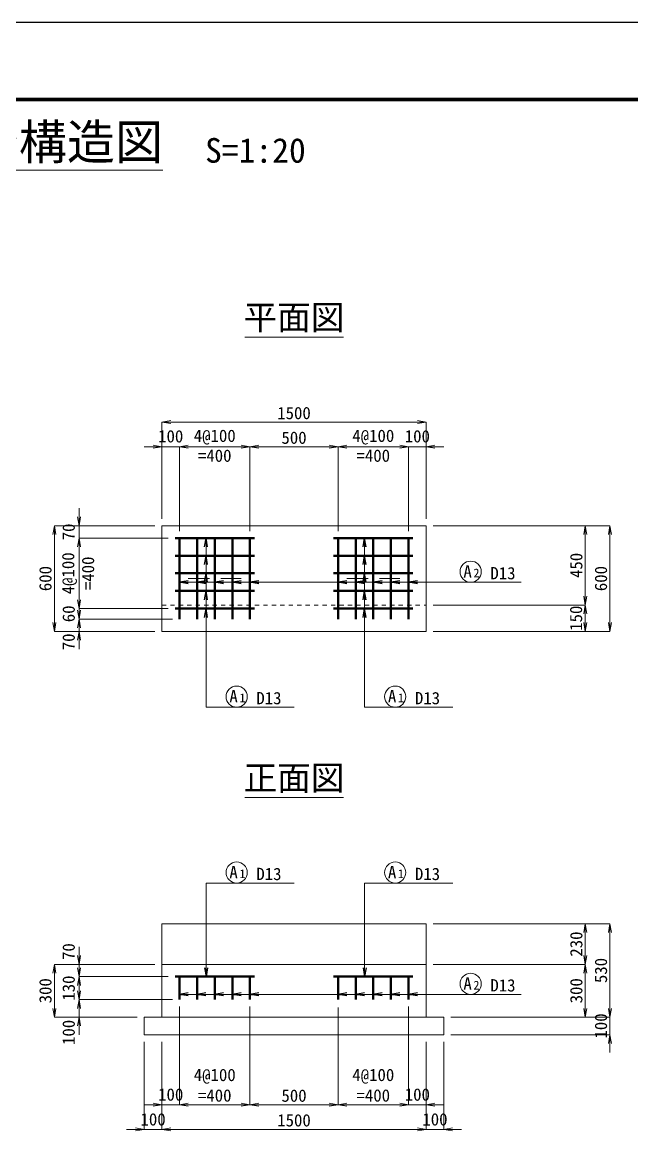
# Model space of a CAD drawing. Header units: millimetres. Extents: x 54053 to 75147, y -5060 to 6820.
# Drawn here: x 67028 to 70489, y 525 to 6820 of the extents above; entities that cross this region are included whole.
import ezdxf
from ezdxf.enums import TextEntityAlignment as Align

# ---------------------------------------------------------------- set-up
doc = ezdxf.new("R2010")
doc.units = ezdxf.units.MM
doc.header["$LTSCALE"] = 20
doc.header["$PDSIZE"] = 300
doc.linetypes.add('SXF_一点短鎖線', pattern=[9.25, 6, -1.5, 0.25, -1.5])
doc.linetypes.add('SXF_跳び破線', pattern=[12, 6, -6])
doc.layers.get('Defpoints').update_dxf_attribs({"color": 151})
for name, color, linetype, lineweight in [('D-BMK', 2, 'SXF_一点短鎖線', 13), ('D-STR', 1, 'Continuous', 50), ('D-STR-DIM', 7, 'Continuous', 13), ('D-STR-HTXT', 7, 'Continuous', 13), ('D-STR-STR6', 7, 'Continuous', 13), ('D-STR-TXT', 7, 'Continuous', 13), ('D-TTL', 2, 'Continuous', 140), ('D-TTL-LINE', 7, 'Continuous', 13), ('D-TTL-TXT', 7, 'Continuous', 13)]:
    doc.layers.add(name, color=color, linetype=linetype, lineweight=lineweight)
doc.styles.add('MS ゴシック', font='MS Gothic.ttf')
doc.dimstyles.new('DIM-20', dxfattribs={"dimscale": 20, "dimtxt": 3.5, "dimasz": 2.5, "dimexe": 0, "dimexo": 2, "dimgap": 0.8, "dimtad": 1, "dimdec": 0, "dimzin": 0, "dimdsep": 46, "dimtxsty": 'MS ゴシック', "dimblk": 'OPEN', "dimcen": 0.1, "dimaunit": 1, "dimadec": 4, "dimazin": 0, "dimtfac": 1, "dimtdec": 0, "dimtmove": 2, "dimatfit": 3, "dimldrblk": 'OPEN', "dimfxl": 1, "dimtolj": 1, "dimtzin": 0, "dimlwd": -1, "dimlwe": -1, "dimarcsym": 2})

# ---------------------------------------------------------------- blocks, each defined once
blk = doc.blocks.new('_Open')
at = {"color": 0, "linetype": 'ByBlock', "lineweight": -2}
for p, q in [((-1, 0.17), (0, 0)), ((-1, -0.17), (0, 0)), ((0, 0), (-1, 0))]:
    blk.add_line(p, q, dxfattribs=at)
blk = doc.blocks.new('*D156')
at = {"layer": 'D-STR-DIM', "color": 0, "transparency": 16777216}
for p, q in [((67821.4, 4000.5), (67821.4, 4549.1)), ((67871.4, 4549.1), (69271.4, 4549.1)), ((69321.4, 4000.5), (69321.4, 4549.1))]:
    blk.add_line(p, q, dxfattribs=at)
at = {"layer": 'Defpoints', "color": 0, "transparency": 16777216}
for p in [(69321.4, 4549.1), (67821.4, 3960.5, 354000), (69321.4, 3960.5, 354000)]:
    blk.add_point(p, dxfattribs=at)
at = {"layer": 'D-STR-DIM', "color": 0, "transparency": 16777216, "xscale": 50, "yscale": 50, "zscale": 50, "rotation": 180}
blk.add_blockref('_Open', (67821.4, 4549.1), dxfattribs=at)
at = {"layer": 'D-STR-DIM', "color": 0, "transparency": 16777216, "xscale": 50, "yscale": 50, "zscale": 50}
blk.add_blockref('_Open', (69321.4, 4549.1), dxfattribs=at)
at = {"layer": 'D-STR-DIM', "color": 0, "transparency": 16777216, "insert": (68571.4, 4600.1), "char_height": 70, "attachment_point": 5, "style": 'MS ゴシック'}
blk.add_mtext('\\A1;1500', dxfattribs=at)
blk = doc.blocks.new('*D157')
at = {"layer": 'D-STR-DIM', "color": 0, "transparency": 16777216}
for p, q in [((69361.4, 3960.5), (70364.8, 3960.5)), ((70364.8, 3910.5), (70364.8, 3410.5)), ((69361.4, 3360.5), (70364.8, 3360.5))]:
    blk.add_line(p, q, dxfattribs=at)
at = {"layer": 'Defpoints', "color": 0, "transparency": 16777216}
for p in [(69321.4, 3960.5, 354000), (69321.4, 3360.5, 354000), (70364.8, 3360.5)]:
    blk.add_point(p, dxfattribs=at)
at = {"layer": 'D-STR-DIM', "color": 0, "transparency": 16777216, "xscale": 50, "yscale": 50, "zscale": 50}
for p, rotation in [((70364.8, 3960.5), 90), ((70364.8, 3360.5), 270)]:
    blk.add_blockref('_Open', p, dxfattribs=dict(at, rotation=rotation))
at = {"layer": 'D-STR-DIM', "color": 0, "transparency": 16777216, "insert": (70313.8, 3660.5), "char_height": 70, "attachment_point": 5, "rotation": 90, "style": 'MS ゴシック'}
blk.add_mtext('\\A1;600', dxfattribs=at)
blk = doc.blocks.new('*D158')
at = {"layer": 'D-STR-DIM', "color": 0, "transparency": 16777216}
for p, q in [((69361.4, 3960.5), (70224.8, 3960.5)), ((70224.8, 3910.5), (70224.8, 3560.5)), ((69361.4, 3510.5), (70224.8, 3510.5))]:
    blk.add_line(p, q, dxfattribs=at)
at = {"layer": 'Defpoints', "color": 0, "transparency": 16777216}
for p in [(69321.4, 3960.5, 354000), (69321.4, 3510.5, 354000), (70224.8, 3510.5)]:
    blk.add_point(p, dxfattribs=at)
at = {"layer": 'D-STR-DIM', "color": 0, "transparency": 16777216, "xscale": 50, "yscale": 50, "zscale": 50}
for p, rotation in [((70224.8, 3960.5), 90), ((70224.8, 3510.5), 270)]:
    blk.add_blockref('_Open', p, dxfattribs=dict(at, rotation=rotation))
at = {"layer": 'D-STR-DIM', "color": 0, "transparency": 16777216, "insert": (70173.8, 3735.5), "char_height": 70, "attachment_point": 5, "rotation": 90, "style": 'MS ゴシック'}
blk.add_mtext('\\A1;450', dxfattribs=at)
blk = doc.blocks.new('*D159')
at = {"layer": 'D-STR-DIM', "color": 0, "transparency": 16777216}
for p, q in [((69361.4, 3510.5), (70224.8, 3510.5)), ((70224.8, 3460.5), (70224.8, 3410.5)), ((69361.4, 3360.5), (70224.8, 3360.5))]:
    blk.add_line(p, q, dxfattribs=at)
at = {"layer": 'Defpoints', "color": 0, "transparency": 16777216}
for p in [(69321.4, 3510.5, 354000), (69321.4, 3360.5, 354000), (70224.8, 3360.5)]:
    blk.add_point(p, dxfattribs=at)
at = {"layer": 'D-STR-DIM', "color": 0, "transparency": 16777216, "xscale": 50, "yscale": 50, "zscale": 50}
for p, rotation in [((70224.8, 3510.5), 90), ((70224.8, 3360.5), 270)]:
    blk.add_blockref('_Open', p, dxfattribs=dict(at, rotation=rotation))
at = {"layer": 'D-STR-DIM', "color": 0, "transparency": 16777216, "insert": (70172.5, 3435.5), "char_height": 70, "attachment_point": 5, "rotation": 90, "style": 'MS ゴシック'}
blk.add_mtext('\\A1;150', dxfattribs=at)
blk = doc.blocks.new('*D160')
at = {"layer": 'D-STR-DIM', "color": 0, "transparency": 16777216}
for p, q in [((69361.4, 1700.2), (70364.8, 1700.2)), ((70364.8, 1650.2), (70364.8, 1220.2)), ((69461.4, 1170.2), (70364.8, 1170.2))]:
    blk.add_line(p, q, dxfattribs=at)
at = {"layer": 'Defpoints', "color": 0, "transparency": 16777216}
for p in [(69321.4, 1700.2, 354000), (69421.4, 1170.2, 354000), (70364.8, 1170.2)]:
    blk.add_point(p, dxfattribs=at)
at = {"layer": 'D-STR-DIM', "color": 0, "transparency": 16777216, "xscale": 50, "yscale": 50, "zscale": 50}
for p, rotation in [((70364.8, 1700.2), 90), ((70364.8, 1170.2), 270)]:
    blk.add_blockref('_Open', p, dxfattribs=dict(at, rotation=rotation))
at = {"layer": 'D-STR-DIM', "color": 0, "transparency": 16777216, "insert": (70313.8, 1435.2), "char_height": 70, "attachment_point": 5, "rotation": 90, "style": 'MS ゴシック'}
blk.add_mtext('\\A1;530', dxfattribs=at)
blk = doc.blocks.new('*D161')
at = {"layer": 'D-STR-DIM', "color": 0, "transparency": 16777216}
for p, q in [((69361.4, 1700.2), (70224.8, 1700.2)), ((70224.8, 1650.2), (70224.8, 1520.2)), ((69361.4, 1470.2), (70224.8, 1470.2))]:
    blk.add_line(p, q, dxfattribs=at)
at = {"layer": 'Defpoints', "color": 0, "transparency": 16777216}
for p in [(69321.4, 1700.2, 354000), (69321.4, 1470.2, 354000), (70224.8, 1470.2)]:
    blk.add_point(p, dxfattribs=at)
at = {"layer": 'D-STR-DIM', "color": 0, "transparency": 16777216, "xscale": 50, "yscale": 50, "zscale": 50}
for p, rotation in [((70224.8, 1700.2), 90), ((70224.8, 1470.2), 270)]:
    blk.add_blockref('_Open', p, dxfattribs=dict(at, rotation=rotation))
at = {"layer": 'D-STR-DIM', "color": 0, "transparency": 16777216, "insert": (70173.8, 1585.2), "char_height": 70, "attachment_point": 5, "rotation": 90, "style": 'MS ゴシック'}
blk.add_mtext('\\A1;230', dxfattribs=at)
blk = doc.blocks.new('*D162')
at = {"layer": 'D-STR-DIM', "color": 0, "transparency": 16777216}
for p, q in [((69361.4, 1470.2), (70224.8, 1470.2)), ((70224.8, 1420.2), (70224.8, 1220.2)), ((69461.4, 1170.2), (70224.8, 1170.2))]:
    blk.add_line(p, q, dxfattribs=at)
at = {"layer": 'Defpoints', "color": 0, "transparency": 16777216}
for p in [(69321.4, 1470.2, 354000), (69421.4, 1170.2, 354000), (70224.8, 1170.2)]:
    blk.add_point(p, dxfattribs=at)
at = {"layer": 'D-STR-DIM', "color": 0, "transparency": 16777216, "xscale": 50, "yscale": 50, "zscale": 50}
for p, rotation in [((70224.8, 1470.2), 90), ((70224.8, 1170.2), 270)]:
    blk.add_blockref('_Open', p, dxfattribs=dict(at, rotation=rotation))
at = {"layer": 'D-STR-DIM', "color": 0, "transparency": 16777216, "insert": (70173.8, 1320.2), "char_height": 70, "attachment_point": 5, "rotation": 90, "style": 'MS ゴシック'}
blk.add_mtext('\\A1;300', dxfattribs=at)
blk = doc.blocks.new('*D169')
at = {"layer": 'D-STR-DIM', "color": 0, "transparency": 16777216}
for p, q in [((70364.8, 1220.2), (70364.8, 1270.2)), ((69461.4, 1170.2), (70364.8, 1170.2)), ((70364.8, 1170.2), (70364.8, 1070.2)), ((69461.4, 1070.2), (70364.8, 1070.2)), ((70364.8, 1020.2), (70364.8, 970.2))]:
    blk.add_line(p, q, dxfattribs=at)
at = {"layer": 'Defpoints', "color": 0, "transparency": 16777216}
for p in [(69421.4, 1170.2, 354000), (69421.4, 1070.2, 354000), (70364.8, 1070.2)]:
    blk.add_point(p, dxfattribs=at)
at = {"layer": 'D-STR-DIM', "color": 0, "transparency": 16777216, "xscale": 50, "yscale": 50, "zscale": 50}
for p, rotation in [((70364.8, 1170.2), 270), ((70364.8, 1070.2), 90)]:
    blk.add_blockref('_Open', p, dxfattribs=dict(at, rotation=rotation))
at = {"layer": 'D-STR-DIM', "color": 0, "transparency": 16777216, "insert": (70313.8, 1120.2), "char_height": 70, "attachment_point": 5, "rotation": 90, "style": 'MS ゴシック'}
blk.add_mtext('\\A1;100', dxfattribs=at)
blk = doc.blocks.new('*D170')
at = {"layer": 'D-STR-DIM', "color": 0, "transparency": 16777216}
for p, q in [((67721.4, 1030.2), (67721.4, 533.2)), ((67821.4, 1030.2), (67821.4, 533.2)), ((67671.4, 533.2), (67621.4, 533.2)), ((67721.4, 533.2), (67821.4, 533.2)), ((67871.4, 533.2), (67921.4, 533.2))]:
    blk.add_line(p, q, dxfattribs=at)
at = {"layer": 'Defpoints', "color": 0, "transparency": 16777216}
for p in [(67721.4, 1070.2, 354000), (67821.4, 1070.2, 354000), (67821.4, 533.2)]:
    blk.add_point(p, dxfattribs=at)
at = {"layer": 'D-STR-DIM', "color": 0, "transparency": 16777216, "xscale": 50, "yscale": 50, "zscale": 50}
blk.add_blockref('_Open', (67721.4, 533.2), dxfattribs=at)
at = {"layer": 'D-STR-DIM', "color": 0, "transparency": 16777216, "xscale": 50, "yscale": 50, "zscale": 50, "rotation": 180}
blk.add_blockref('_Open', (67821.4, 533.2), dxfattribs=at)
at = {"layer": 'D-STR-DIM', "color": 0, "transparency": 16777216, "insert": (67771.4, 589.5), "char_height": 70, "attachment_point": 5, "style": 'MS ゴシック'}
blk.add_mtext('\\A1;100', dxfattribs=at)
blk = doc.blocks.new('*D171')
at = {"layer": 'D-STR-DIM', "color": 0, "transparency": 16777216}
for p, q in [((67821.4, 1030.2), (67821.4, 533.2)), ((69321.4, 1030.2), (69321.4, 533.2)), ((67871.4, 533.2), (69271.4, 533.2))]:
    blk.add_line(p, q, dxfattribs=at)
at = {"layer": 'Defpoints', "color": 0, "transparency": 16777216}
for p in [(67821.4, 1070.2, 354000), (69321.4, 1070.2, 354000), (69321.4, 533.2)]:
    blk.add_point(p, dxfattribs=at)
at = {"layer": 'D-STR-DIM', "color": 0, "transparency": 16777216, "xscale": 50, "yscale": 50, "zscale": 50, "rotation": 180}
blk.add_blockref('_Open', (67821.4, 533.2), dxfattribs=at)
at = {"layer": 'D-STR-DIM', "color": 0, "transparency": 16777216, "xscale": 50, "yscale": 50, "zscale": 50}
blk.add_blockref('_Open', (69321.4, 533.2), dxfattribs=at)
at = {"layer": 'D-STR-DIM', "color": 0, "transparency": 16777216, "insert": (68571.4, 584.2), "char_height": 70, "attachment_point": 5, "style": 'MS ゴシック'}
blk.add_mtext('\\A1;1500', dxfattribs=at)
blk = doc.blocks.new('*D172')
at = {"layer": 'D-STR-DIM', "color": 0, "transparency": 16777216}
for p, q in [((69321.4, 1030.2), (69321.4, 533.2)), ((69421.4, 1030.2), (69421.4, 533.2)), ((69271.4, 533.2), (69221.4, 533.2)), ((69421.4, 533.2), (69321.4, 533.2)), ((69471.4, 533.2), (69521.4, 533.2))]:
    blk.add_line(p, q, dxfattribs=at)
at = {"layer": 'Defpoints', "color": 0, "transparency": 16777216}
for p in [(69321.4, 1070.2, 354000), (69421.4, 1070.2, 354000), (69321.4, 533.2)]:
    blk.add_point(p, dxfattribs=at)
at = {"layer": 'D-STR-DIM', "color": 0, "transparency": 16777216, "xscale": 50, "yscale": 50, "zscale": 50}
blk.add_blockref('_Open', (69321.4, 533.2), dxfattribs=at)
at = {"layer": 'D-STR-DIM', "color": 0, "transparency": 16777216, "xscale": 50, "yscale": 50, "zscale": 50, "rotation": 180}
blk.add_blockref('_Open', (69421.4, 533.2), dxfattribs=at)
at = {"layer": 'D-STR-DIM', "color": 0, "transparency": 16777216, "insert": (69371.4, 589.5), "char_height": 70, "attachment_point": 5, "style": 'MS ゴシック'}
blk.add_mtext('\\A1;100', dxfattribs=at)
blk = doc.blocks.new('*D181')
at = {"layer": 'D-STR-DIM', "color": 0, "transparency": 16777216}
for p, q in [((67351.5, 4010.5), (67351.5, 4060.5)), ((67781.4, 3960.5), (67351.5, 3960.5)), ((67351.5, 3960.5), (67351.5, 3890.5)), ((67856.4, 3890.5), (67351.5, 3890.5)), ((67351.5, 3840.5), (67351.5, 3790.5))]:
    blk.add_line(p, q, dxfattribs=at)
at = {"layer": 'Defpoints', "color": 0, "transparency": 16777216}
for p in [(67821.4, 3960.5, 354000), (67351.5, 3890.5), (67896.4, 3890.5, 354000)]:
    blk.add_point(p, dxfattribs=at)
at = {"layer": 'D-STR-DIM', "color": 0, "transparency": 16777216, "xscale": 50, "yscale": 50, "zscale": 50}
for p, rotation in [((67351.5, 3960.5), 270), ((67351.5, 3890.5), 90)]:
    blk.add_blockref('_Open', p, dxfattribs=dict(at, rotation=rotation))
at = {"layer": 'D-STR-DIM', "color": 0, "transparency": 16777216, "insert": (67292.5, 3925.5), "char_height": 70, "attachment_point": 5, "rotation": 90, "style": 'MS ゴシック'}
blk.add_mtext('\\A1;70', dxfattribs=at)
blk = doc.blocks.new('*D182')
at = {"layer": 'D-STR-DIM', "color": 0, "transparency": 16777216}
for p, q in [((67856.4, 3890.5), (67351.5, 3890.5)), ((67351.5, 3840.5), (67351.5, 3540.5)), ((67856.4, 3490.5), (67351.5, 3490.5))]:
    blk.add_line(p, q, dxfattribs=at)
at = {"layer": 'Defpoints', "color": 0, "transparency": 16777216}
for p in [(67896.4, 3890.5, 354000), (67351.5, 3490.5), (67896.4, 3490.5, 354000)]:
    blk.add_point(p, dxfattribs=at)
at = {"layer": 'D-STR-DIM', "color": 0, "transparency": 16777216, "xscale": 50, "yscale": 50, "zscale": 50}
for p, rotation in [((67351.5, 3890.5), 90), ((67351.5, 3490.5), 270)]:
    blk.add_blockref('_Open', p, dxfattribs=dict(at, rotation=rotation))
at = {"layer": 'D-STR-DIM', "color": 0, "transparency": 16777216, "char_height": 70, "width": 353.363, "attachment_point": 5, "rotation": 90, "style": 'MS ゴシック'}
for s, insert in [('\\A1;4@100{\\A0;', (67296.8, 3690.5)), ('\\A1;=400}', (67402.5, 3690.5))]:
    blk.add_mtext(s, dxfattribs=dict(at, insert=insert))
blk = doc.blocks.new('*D183')
at = {"layer": 'D-STR-DIM', "color": 0, "transparency": 16777216}
for p, q in [((67351.5, 3540.5), (67351.5, 3590.5)), ((67856.4, 3490.5), (67351.5, 3490.5)), ((67351.5, 3490.5), (67351.5, 3430.5)), ((67881.4, 3430.5), (67351.5, 3430.5)), ((67351.5, 3380.5), (67351.5, 3330.5))]:
    blk.add_line(p, q, dxfattribs=at)
at = {"layer": 'Defpoints', "color": 0, "transparency": 16777216}
for p in [(67896.4, 3490.5, 354000), (67351.5, 3430.5), (67921.4, 3430.5, 354000)]:
    blk.add_point(p, dxfattribs=at)
at = {"layer": 'D-STR-DIM', "color": 0, "transparency": 16777216, "xscale": 50, "yscale": 50, "zscale": 50}
for p, rotation in [((67351.5, 3490.5), 270), ((67351.5, 3430.5), 90)]:
    blk.add_blockref('_Open', p, dxfattribs=dict(at, rotation=rotation))
at = {"layer": 'D-STR-DIM', "color": 0, "transparency": 16777216, "insert": (67292.5, 3460.5), "char_height": 70, "attachment_point": 5, "rotation": 90, "style": 'MS ゴシック'}
blk.add_mtext('\\A1;60', dxfattribs=at)
blk = doc.blocks.new('*D184')
at = {"layer": 'D-STR-DIM', "color": 0, "transparency": 16777216}
for p, q in [((67351.5, 3480.5), (67351.5, 3530.5)), ((67881.4, 3430.5), (67351.5, 3430.5)), ((67351.5, 3430.5), (67351.5, 3360.5)), ((67781.4, 3360.5), (67351.5, 3360.5)), ((67351.5, 3310.5), (67351.5, 3260.5))]:
    blk.add_line(p, q, dxfattribs=at)
at = {"layer": 'Defpoints', "color": 0, "transparency": 16777216}
for p in [(67921.4, 3430.5, 354000), (67351.5, 3360.5), (67821.4, 3360.5, 354000)]:
    blk.add_point(p, dxfattribs=at)
at = {"layer": 'D-STR-DIM', "color": 0, "transparency": 16777216, "xscale": 50, "yscale": 50, "zscale": 50}
for p, rotation in [((67351.5, 3430.5), 270), ((67351.5, 3360.5), 90)]:
    blk.add_blockref('_Open', p, dxfattribs=dict(at, rotation=rotation))
at = {"layer": 'D-STR-DIM', "color": 0, "transparency": 16777216, "insert": (67292.5, 3301.3), "char_height": 70, "attachment_point": 5, "rotation": 90, "style": 'MS ゴシック'}
blk.add_mtext('\\A1;70', dxfattribs=at)
blk = doc.blocks.new('*D185')
at = {"layer": 'D-STR-DIM', "color": 0, "transparency": 16777216}
for p, q in [((67781.4, 3960.5), (67211.5, 3960.5)), ((67211.5, 3910.5), (67211.5, 3410.5)), ((67781.4, 3360.5), (67211.5, 3360.5))]:
    blk.add_line(p, q, dxfattribs=at)
at = {"layer": 'Defpoints', "color": 0, "transparency": 16777216}
for p in [(67821.4, 3960.5, 354000), (67211.5, 3360.5), (67821.4, 3360.5, 354000)]:
    blk.add_point(p, dxfattribs=at)
at = {"layer": 'D-STR-DIM', "color": 0, "transparency": 16777216, "xscale": 50, "yscale": 50, "zscale": 50}
for p, rotation in [((67211.5, 3960.5), 90), ((67211.5, 3360.5), 270)]:
    blk.add_blockref('_Open', p, dxfattribs=dict(at, rotation=rotation))
at = {"layer": 'D-STR-DIM', "color": 0, "transparency": 16777216, "insert": (67160.5, 3660.5), "char_height": 70, "attachment_point": 5, "rotation": 90, "style": 'MS ゴシック'}
blk.add_mtext('\\A1;600', dxfattribs=at)
blk = doc.blocks.new('*D186')
at = {"layer": 'D-STR-DIM', "color": 0, "transparency": 16777216}
for p, q in [((67771.4, 4409.1), (67721.4, 4409.1)), ((67821.4, 4000.5), (67821.4, 4409.1)), ((67821.4, 4409.1), (67921.4, 4409.1)), ((67921.4, 3930.5), (67921.4, 4409.1)), ((67971.4, 4409.1), (68021.4, 4409.1))]:
    blk.add_line(p, q, dxfattribs=at)
at = {"layer": 'Defpoints', "color": 0, "transparency": 16777216}
for p in [(67921.4, 4409.1), (67821.4, 3960.5, 354000), (67921.4, 3890.5, 354000)]:
    blk.add_point(p, dxfattribs=at)
at = {"layer": 'D-STR-DIM', "color": 0, "transparency": 16777216, "xscale": 50, "yscale": 50, "zscale": 50}
blk.add_blockref('_Open', (67821.4, 4409.1), dxfattribs=at)
at = {"layer": 'D-STR-DIM', "color": 0, "transparency": 16777216, "xscale": 50, "yscale": 50, "zscale": 50, "rotation": 180}
blk.add_blockref('_Open', (67921.4, 4409.1), dxfattribs=at)
at = {"layer": 'D-STR-DIM', "color": 0, "transparency": 16777216, "insert": (67871.4, 4468.1), "char_height": 70, "attachment_point": 5, "style": 'MS ゴシック'}
blk.add_mtext('\\A1;100', dxfattribs=at)
blk = doc.blocks.new('*D187')
at = {"layer": 'D-STR-DIM', "color": 0, "transparency": 16777216}
for p, q in [((67921.4, 3930.5), (67921.4, 4409.1)), ((67971.4, 4409.1), (68271.4, 4409.1)), ((68321.4, 3930.5), (68321.4, 4409.1))]:
    blk.add_line(p, q, dxfattribs=at)
at = {"layer": 'Defpoints', "color": 0, "transparency": 16777216}
for p in [(68321.4, 4409.1), (67921.4, 3890.5, 354000), (68321.4, 3890.5, 354000)]:
    blk.add_point(p, dxfattribs=at)
at = {"layer": 'D-STR-DIM', "color": 0, "transparency": 16777216, "xscale": 50, "yscale": 50, "zscale": 50, "rotation": 180}
blk.add_blockref('_Open', (67921.4, 4409.1), dxfattribs=at)
at = {"layer": 'D-STR-DIM', "color": 0, "transparency": 16777216, "xscale": 50, "yscale": 50, "zscale": 50}
blk.add_blockref('_Open', (68321.4, 4409.1), dxfattribs=at)
at = {"layer": 'D-STR-DIM', "color": 0, "transparency": 16777216, "char_height": 70, "attachment_point": 5, "style": 'MS ゴシック'}
for s, insert in [('\\A1;4@100{\\A0;', (68121.4, 4463.9)), ('\\A1;=400}', (68121.4, 4358.1))]:
    blk.add_mtext(s, dxfattribs=dict(at, insert=insert))
blk = doc.blocks.new('*D188')
at = {"layer": 'D-STR-DIM', "color": 0, "transparency": 16777216}
for p, q in [((68321.4, 3930.5), (68321.4, 4409.1)), ((68371.4, 4409.1), (68771.4, 4409.1)), ((68821.4, 3930.5), (68821.4, 4409.1))]:
    blk.add_line(p, q, dxfattribs=at)
at = {"layer": 'Defpoints', "color": 0, "transparency": 16777216}
for p in [(68821.4, 4409.1), (68321.4, 3890.5, 354000), (68821.4, 3890.5, 354000)]:
    blk.add_point(p, dxfattribs=at)
at = {"layer": 'D-STR-DIM', "color": 0, "transparency": 16777216, "xscale": 50, "yscale": 50, "zscale": 50, "rotation": 180}
blk.add_blockref('_Open', (68321.4, 4409.1), dxfattribs=at)
at = {"layer": 'D-STR-DIM', "color": 0, "transparency": 16777216, "xscale": 50, "yscale": 50, "zscale": 50}
blk.add_blockref('_Open', (68821.4, 4409.1), dxfattribs=at)
at = {"layer": 'D-STR-DIM', "color": 0, "transparency": 16777216, "insert": (68571.4, 4460.1), "char_height": 70, "attachment_point": 5, "style": 'MS ゴシック'}
blk.add_mtext('\\A1;500', dxfattribs=at)
blk = doc.blocks.new('*D189')
at = {"layer": 'D-STR-DIM', "color": 0, "transparency": 16777216}
for p, q in [((68821.4, 3930.5), (68821.4, 4409.1)), ((68871.4, 4409.1), (69171.4, 4409.1)), ((69221.4, 3930.5), (69221.4, 4409.1))]:
    blk.add_line(p, q, dxfattribs=at)
at = {"layer": 'Defpoints', "color": 0, "transparency": 16777216}
for p in [(69221.4, 4409.1), (68821.4, 3890.5, 354000), (69221.4, 3890.5, 354000)]:
    blk.add_point(p, dxfattribs=at)
at = {"layer": 'D-STR-DIM', "color": 0, "transparency": 16777216, "xscale": 50, "yscale": 50, "zscale": 50, "rotation": 180}
blk.add_blockref('_Open', (68821.4, 4409.1), dxfattribs=at)
at = {"layer": 'D-STR-DIM', "color": 0, "transparency": 16777216, "xscale": 50, "yscale": 50, "zscale": 50}
blk.add_blockref('_Open', (69221.4, 4409.1), dxfattribs=at)
at = {"layer": 'D-STR-DIM', "color": 0, "transparency": 16777216, "char_height": 70, "attachment_point": 5, "style": 'MS ゴシック'}
for s, insert in [('\\A1;4@100{\\A0;', (69021.4, 4463.9)), ('\\A1;=400}', (69021.4, 4358.1))]:
    blk.add_mtext(s, dxfattribs=dict(at, insert=insert))
blk = doc.blocks.new('*D190')
at = {"layer": 'D-STR-DIM', "color": 0, "transparency": 16777216}
for p, q in [((69171.4, 4409.1), (69121.4, 4409.1)), ((69221.4, 3930.5), (69221.4, 4409.1)), ((69221.4, 4409.1), (69321.4, 4409.1)), ((69321.4, 4000.5), (69321.4, 4409.1)), ((69371.4, 4409.1), (69421.4, 4409.1))]:
    blk.add_line(p, q, dxfattribs=at)
at = {"layer": 'Defpoints', "color": 0, "transparency": 16777216}
for p in [(69321.4, 4409.1), (69321.4, 3960.5, 354000), (69221.4, 3890.5, 354000)]:
    blk.add_point(p, dxfattribs=at)
at = {"layer": 'D-STR-DIM', "color": 0, "transparency": 16777216, "xscale": 50, "yscale": 50, "zscale": 50}
blk.add_blockref('_Open', (69221.4, 4409.1), dxfattribs=at)
at = {"layer": 'D-STR-DIM', "color": 0, "transparency": 16777216, "xscale": 50, "yscale": 50, "zscale": 50, "rotation": 180}
blk.add_blockref('_Open', (69321.4, 4409.1), dxfattribs=at)
at = {"layer": 'D-STR-DIM', "color": 0, "transparency": 16777216, "insert": (69271.4, 4468.1), "char_height": 70, "attachment_point": 5, "style": 'MS ゴシック'}
blk.add_mtext('\\A1;100', dxfattribs=at)
blk = doc.blocks.new('*D191')
at = {"layer": 'D-STR-DIM', "color": 0, "transparency": 16777216}
for p, q in [((67351.5, 1520.2), (67351.5, 1570.2)), ((67781.4, 1470.2), (67351.5, 1470.2)), ((67351.5, 1470.2), (67351.5, 1400.2)), ((67856.4, 1400.2), (67351.5, 1400.2)), ((67351.5, 1350.2), (67351.5, 1300.2))]:
    blk.add_line(p, q, dxfattribs=at)
at = {"layer": 'Defpoints', "color": 0, "transparency": 16777216}
for p in [(67821.4, 1470.2, 354000), (67351.5, 1400.2), (67896.4, 1400.2, 354000)]:
    blk.add_point(p, dxfattribs=at)
at = {"layer": 'D-STR-DIM', "color": 0, "transparency": 16777216, "xscale": 50, "yscale": 50, "zscale": 50}
for p, rotation in [((67351.5, 1470.2), 270), ((67351.5, 1400.2), 90)]:
    blk.add_blockref('_Open', p, dxfattribs=dict(at, rotation=rotation))
at = {"layer": 'D-STR-DIM', "color": 0, "transparency": 16777216, "insert": (67292.5, 1542.6), "char_height": 70, "attachment_point": 5, "rotation": 90, "style": 'MS ゴシック'}
blk.add_mtext('\\A1;70', dxfattribs=at)
blk = doc.blocks.new('*D192')
at = {"layer": 'D-STR-DIM', "color": 0, "transparency": 16777216}
for p, q in [((67351.5, 1450.2), (67351.5, 1500.2)), ((67856.4, 1400.2), (67351.5, 1400.2)), ((67351.5, 1400.2), (67351.5, 1270.2)), ((67881.4, 1270.2), (67351.5, 1270.2)), ((67351.5, 1220.2), (67351.5, 1170.2))]:
    blk.add_line(p, q, dxfattribs=at)
at = {"layer": 'Defpoints', "color": 0, "transparency": 16777216}
for p in [(67896.4, 1400.2, 354000), (67351.5, 1270.2), (67921.4, 1270.2, 354000)]:
    blk.add_point(p, dxfattribs=at)
at = {"layer": 'D-STR-DIM', "color": 0, "transparency": 16777216, "xscale": 50, "yscale": 50, "zscale": 50}
for p, rotation in [((67351.5, 1400.2), 270), ((67351.5, 1270.2), 90)]:
    blk.add_blockref('_Open', p, dxfattribs=dict(at, rotation=rotation))
at = {"layer": 'D-STR-DIM', "color": 0, "transparency": 16777216, "insert": (67292.5, 1335.2), "char_height": 70, "attachment_point": 5, "rotation": 90, "style": 'MS ゴシック'}
blk.add_mtext('\\A1;130', dxfattribs=at)
blk = doc.blocks.new('*D193')
at = {"layer": 'D-STR-DIM', "color": 0, "transparency": 16777216}
for p, q in [((67351.5, 1320.2), (67351.5, 1370.2)), ((67881.4, 1270.2), (67351.5, 1270.2)), ((67351.5, 1270.2), (67351.5, 1170.2)), ((67681.4, 1170.2), (67351.5, 1170.2)), ((67351.5, 1120.2), (67351.5, 1070.2))]:
    blk.add_line(p, q, dxfattribs=at)
at = {"layer": 'Defpoints', "color": 0, "transparency": 16777216}
for p in [(67921.4, 1270.2, 354000), (67351.5, 1170.2), (67721.4, 1170.2, 354000)]:
    blk.add_point(p, dxfattribs=at)
at = {"layer": 'D-STR-DIM', "color": 0, "transparency": 16777216, "xscale": 50, "yscale": 50, "zscale": 50}
for p, rotation in [((67351.5, 1270.2), 270), ((67351.5, 1170.2), 90)]:
    blk.add_blockref('_Open', p, dxfattribs=dict(at, rotation=rotation))
at = {"layer": 'D-STR-DIM', "color": 0, "transparency": 16777216, "insert": (67292.5, 1083.8), "char_height": 70, "attachment_point": 5, "rotation": 90, "style": 'MS ゴシック'}
blk.add_mtext('\\A1;100', dxfattribs=at)
blk = doc.blocks.new('*D194')
at = {"layer": 'D-STR-DIM', "color": 0, "transparency": 16777216}
for p, q in [((67781.4, 1470.2), (67211.5, 1470.2)), ((67211.5, 1420.2), (67211.5, 1220.2)), ((67681.4, 1170.2), (67211.5, 1170.2))]:
    blk.add_line(p, q, dxfattribs=at)
at = {"layer": 'Defpoints', "color": 0, "transparency": 16777216}
for p in [(67821.4, 1470.2, 354000), (67211.5, 1170.2), (67721.4, 1170.2, 354000)]:
    blk.add_point(p, dxfattribs=at)
at = {"layer": 'D-STR-DIM', "color": 0, "transparency": 16777216, "xscale": 50, "yscale": 50, "zscale": 50}
for p, rotation in [((67211.5, 1470.2), 90), ((67211.5, 1170.2), 270)]:
    blk.add_blockref('_Open', p, dxfattribs=dict(at, rotation=rotation))
at = {"layer": 'D-STR-DIM', "color": 0, "transparency": 16777216, "insert": (67160.5, 1320.2), "char_height": 70, "attachment_point": 5, "rotation": 90, "style": 'MS ゴシック'}
blk.add_mtext('\\A1;300', dxfattribs=at)
blk = doc.blocks.new('*D195')
at = {"layer": 'D-STR-DIM', "color": 0, "transparency": 16777216}
for p, q in [((67921.4, 1230.2), (67921.4, 673.2)), ((67821.4, 1030.2), (67821.4, 673.2)), ((67771.4, 673.2), (67721.4, 673.2)), ((67821.4, 673.2), (67921.4, 673.2)), ((67971.4, 673.2), (68021.4, 673.2))]:
    blk.add_line(p, q, dxfattribs=at)
at = {"layer": 'Defpoints', "color": 0, "transparency": 16777216}
for p in [(67921.4, 1270.2, 354000), (67821.4, 1070.2, 354000), (67921.4, 673.2)]:
    blk.add_point(p, dxfattribs=at)
at = {"layer": 'D-STR-DIM', "color": 0, "transparency": 16777216, "xscale": 50, "yscale": 50, "zscale": 50}
blk.add_blockref('_Open', (67821.4, 673.2), dxfattribs=at)
at = {"layer": 'D-STR-DIM', "color": 0, "transparency": 16777216, "xscale": 50, "yscale": 50, "zscale": 50, "rotation": 180}
blk.add_blockref('_Open', (67921.4, 673.2), dxfattribs=at)
at = {"layer": 'D-STR-DIM', "color": 0, "transparency": 16777216, "insert": (67871.4, 730.4), "char_height": 70, "attachment_point": 5, "style": 'MS ゴシック'}
blk.add_mtext('\\A1;100', dxfattribs=at)
blk = doc.blocks.new('*D196')
at = {"layer": 'D-STR-DIM', "color": 0, "transparency": 16777216}
for p, q in [((67921.4, 1230.2), (67921.4, 673.2)), ((68321.4, 1230.2), (68321.4, 673.2)), ((67971.4, 673.2), (68271.4, 673.2))]:
    blk.add_line(p, q, dxfattribs=at)
at = {"layer": 'Defpoints', "color": 0, "transparency": 16777216}
for p in [(67921.4, 1270.2, 354000), (68321.4, 1270.2, 354000), (68321.4, 673.2)]:
    blk.add_point(p, dxfattribs=at)
at = {"layer": 'D-STR-DIM', "color": 0, "transparency": 16777216, "xscale": 50, "yscale": 50, "zscale": 50, "rotation": 180}
blk.add_blockref('_Open', (67921.4, 673.2), dxfattribs=at)
at = {"layer": 'D-STR-DIM', "color": 0, "transparency": 16777216, "xscale": 50, "yscale": 50, "zscale": 50}
blk.add_blockref('_Open', (68321.4, 673.2), dxfattribs=at)
at = {"layer": 'D-STR-DIM', "color": 0, "transparency": 16777216, "insert": (68121.4, 783.4), "char_height": 70, "attachment_point": 5, "style": 'MS ゴシック'}
blk.add_mtext('\\A1;4@100{\\A0;\\P}=400', dxfattribs=at)
blk = doc.blocks.new('*D197')
at = {"layer": 'D-STR-DIM', "color": 0, "transparency": 16777216}
for p, q in [((68321.4, 1230.2), (68321.4, 673.2)), ((68821.4, 1225.8), (68821.4, 673.2)), ((68371.4, 673.2), (68771.4, 673.2))]:
    blk.add_line(p, q, dxfattribs=at)
at = {"layer": 'Defpoints', "color": 0, "transparency": 16777216}
for p in [(68321.4, 1270.2, 354000), (68821.4, 1265.8, 354000), (68821.4, 673.2)]:
    blk.add_point(p, dxfattribs=at)
at = {"layer": 'D-STR-DIM', "color": 0, "transparency": 16777216, "xscale": 50, "yscale": 50, "zscale": 50, "rotation": 180}
blk.add_blockref('_Open', (68321.4, 673.2), dxfattribs=at)
at = {"layer": 'D-STR-DIM', "color": 0, "transparency": 16777216, "xscale": 50, "yscale": 50, "zscale": 50}
blk.add_blockref('_Open', (68821.4, 673.2), dxfattribs=at)
at = {"layer": 'D-STR-DIM', "color": 0, "transparency": 16777216, "insert": (68571.4, 724.2), "char_height": 70, "attachment_point": 5, "style": 'MS ゴシック'}
blk.add_mtext('\\A1;500', dxfattribs=at)
blk = doc.blocks.new('*D198')
at = {"layer": 'D-STR-DIM', "color": 0, "transparency": 16777216}
for p, q in [((68821.4, 1225.8), (68821.4, 673.2)), ((69221.4, 1230.2), (69221.4, 673.2)), ((68871.4, 673.2), (69171.4, 673.2))]:
    blk.add_line(p, q, dxfattribs=at)
at = {"layer": 'Defpoints', "color": 0, "transparency": 16777216}
for p in [(68821.4, 1265.8, 354000), (69221.4, 1270.2, 354000), (69221.4, 673.2)]:
    blk.add_point(p, dxfattribs=at)
at = {"layer": 'D-STR-DIM', "color": 0, "transparency": 16777216, "xscale": 50, "yscale": 50, "zscale": 50, "rotation": 180}
blk.add_blockref('_Open', (68821.4, 673.2), dxfattribs=at)
at = {"layer": 'D-STR-DIM', "color": 0, "transparency": 16777216, "xscale": 50, "yscale": 50, "zscale": 50}
blk.add_blockref('_Open', (69221.4, 673.2), dxfattribs=at)
at = {"layer": 'D-STR-DIM', "color": 0, "transparency": 16777216, "insert": (69021.4, 783.4), "char_height": 70, "attachment_point": 5, "style": 'MS ゴシック'}
blk.add_mtext('\\A1;4@100{\\A0;\\P}=400', dxfattribs=at)
blk = doc.blocks.new('*D199')
at = {"layer": 'D-STR-DIM', "color": 0, "transparency": 16777216}
for p, q in [((69221.4, 1230.2), (69221.4, 673.2)), ((69321.4, 1030.2), (69321.4, 673.2)), ((69171.4, 673.2), (69121.4, 673.2)), ((69321.4, 673.2), (69221.4, 673.2)), ((69371.4, 673.2), (69421.4, 673.2))]:
    blk.add_line(p, q, dxfattribs=at)
at = {"layer": 'Defpoints', "color": 0, "transparency": 16777216}
for p in [(69221.4, 1270.2, 354000), (69321.4, 1070.2, 354000), (69221.4, 673.2)]:
    blk.add_point(p, dxfattribs=at)
at = {"layer": 'D-STR-DIM', "color": 0, "transparency": 16777216, "xscale": 50, "yscale": 50, "zscale": 50}
blk.add_blockref('_Open', (69221.4, 673.2), dxfattribs=at)
at = {"layer": 'D-STR-DIM', "color": 0, "transparency": 16777216, "xscale": 50, "yscale": 50, "zscale": 50, "rotation": 180}
blk.add_blockref('_Open', (69321.4, 673.2), dxfattribs=at)
at = {"layer": 'D-STR-DIM', "color": 0, "transparency": 16777216, "insert": (69271.4, 730.4), "char_height": 70, "attachment_point": 5, "style": 'MS ゴシック'}
blk.add_mtext('\\A1;100', dxfattribs=at)

msp = doc.modelspace()

# ---------------------------------------------------------------- linework, layer by layer
at = {"layer": 'D-BMK'}
for p, q in [((68121.4, 3810.5, 354000), (68121.4, 3510.5, 354000)), ((69021.4, 3810.5, 354000), (69021.4, 3510.5, 354000)), ((67971.4, 3660.5, 354000), (68271.4, 3660.5, 354000)), ((68871.4, 3660.5, 354000), (69171.4, 3660.5, 354000))]:
    msp.add_line(p, q, dxfattribs=at)
at = {"layer": 'D-STR'}
for p, q in [((67896.4, 3890.5, 354000), (68346.4, 3890.5, 354000)), ((67921.4, 3890.5, 354000), (67921.4, 3430.5, 354000)), ((68021.4, 3890.5, 354000), (68021.4, 3430.5, 354000)), ((68121.4, 3890.5, 354000), (68121.4, 3430.5, 354000)), ((68221.4, 3890.5, 354000), (68221.4, 3430.5, 354000)), ((68321.4, 3890.5, 354000), (68321.4, 3430.5, 354000)), ((68796.4, 3890.5, 354000), (69246.4, 3890.5, 354000)), ((68821.4, 3430.5, 354000), (68821.4, 3890.5, 354000)), ((68921.4, 3430.5, 354000), (68921.4, 3890.5, 354000)), ((69021.4, 3430.5, 354000), (69021.4, 3890.5, 354000)), ((69121.4, 3430.5, 354000), (69121.4, 3890.5, 354000)), ((69221.4, 3430.5, 354000), (69221.4, 3890.5, 354000)), ((67896.4, 3790.5, 354000), (68346.4, 3790.5, 354000)), ((68796.4, 3790.5, 354000), (69246.4, 3790.5, 354000)), ((67896.4, 3690.5, 354000), (68346.4, 3690.5, 354000)), ((68796.4, 3690.5, 354000), (69246.4, 3690.5, 354000)), ((67896.4, 3590.5, 354000), (68346.4, 3590.5, 354000)), ((68796.4, 3590.5, 354000), (69246.4, 3590.5, 354000)), ((67896.4, 3490.5, 354000), (68346.4, 3490.5, 354000)), ((68796.4, 3490.5, 354000), (69246.4, 3490.5, 354000)), ((67896.4, 1400.2, 354000), (68346.4, 1400.2, 354000)), ((67921.4, 1270.2, 354000), (67921.4, 1400.2, 354000)), ((68021.4, 1270.2, 354000), (68021.4, 1400.2, 354000)), ((68121.4, 1270.2, 354000), (68121.4, 1400.2, 354000)), ((68221.4, 1270.2, 354000), (68221.4, 1400.2, 354000)), ((68321.4, 1270.2, 354000), (68321.4, 1400.2, 354000)), ((68796.4, 1400.2, 354000), (69246.4, 1400.2, 354000)), ((68821.4, 1270.2, 354000), (68821.4, 1400.2, 354000)), ((68921.4, 1270.2, 354000), (68921.4, 1400.2, 354000)), ((69021.4, 1270.2, 354000), (69021.4, 1400.2, 354000)), ((69121.4, 1270.2, 354000), (69121.4, 1400.2, 354000)), ((69221.4, 1270.2, 354000), (69221.4, 1400.2, 354000))]:
    msp.add_line(p, q, dxfattribs=at)
at = {"layer": 'D-STR-HTXT'}
for centre in [(69574.2, 3699.7, 354000), (68245.9, 2990.2, 354000), (69145.9, 2990.2, 354000), (68245.9, 1991.8, 708000), (69145.9, 1991.8, 708000), (69574.2, 1359.4, 354000)]:
    msp.add_circle(centre, 60, dxfattribs=at)
at = {"layer": 'D-STR-STR6', "linetype": 'SXF_跳び破線', "ltscale": 0.2}
msp.add_line((67821.4, 3510.5, 354000), (69321.4, 3510.5, 354000), dxfattribs=at)
at = {"layer": 'D-STR-STR6'}
msp.add_line((67821.4, 1470.2, 354000), (69321.4, 1470.2, 354000), dxfattribs=at)
at = {"layer": 'D-STR-STR6', "elevation": 354000}
for points in [[(69321.4, 3360.5), (67821.4, 3360.5), (67821.4, 3960.5), (69321.4, 3960.5)], [(67721.4, 1170.2), (69421.4, 1170.2), (69421.4, 1070.2), (67721.4, 1070.2)]]:
    msp.add_lwpolyline(points, close=True, dxfattribs=at)
msp.add_lwpolyline([(67821.4, 1170.2), (67821.4, 1700.2), (69321.4, 1700.2), (69321.4, 1170.2)], dxfattribs=at)
at = {"layer": 'D-TTL'}
msp.add_line((58736.5, 6380), (74736.5, 6380), dxfattribs=at)
at = {"layer": 'D-TTL-LINE'}
for p, q in [((65646.5, 5980), (67826.5, 5980)), ((68291.4, 5032), (68851.4, 5032)), ((68291.4, 2416.9), (68851.4, 2416.9))]:
    msp.add_line(p, q, dxfattribs=at)
at = {"layer": 'Defpoints', "color": 1}
msp.add_line((58326.5, 6820), (75146.5, 6820), dxfattribs=at)

# ---------------------------------------------------------------- texts
at = {"layer": 'D-STR-TXT', "style": 'MS ゴシック'}
for s, height, p in [('A', 70, (69532.8, 3666.6, 354000)), ('2', 50, (69590, 3667.4, 354000)), ('D13', 70, (69686, 3656.4, 354000)), ('A', 70, (68204.5, 2957.1, 354000)), ('A', 70, (69104.5, 2957.1, 354000)), ('1', 50, (68261.7, 2957.9, 354000)), ('D13', 70, (68357.6, 2946.9, 354000)), ('1', 50, (69161.7, 2957.9, 354000)), ('D13', 70, (69257.6, 2946.9, 354000)), ('A', 70, (68204.5, 1958.7, 708000)), ('D13', 70, (68357.6, 1948.5, 708000)), ('A', 70, (69104.5, 1958.7, 708000)), ('D13', 70, (69257.6, 1948.5, 708000)), ('1', 50, (68261.7, 1959.5, 708000)), ('1', 50, (69161.7, 1959.5, 708000)), ('A', 70, (69532.8, 1326.3, 354000)), ('D13', 70, (69686, 1316, 354000)), ('2', 50, (69590, 1327.1, 354000))]:
    msp.add_text(s, height=height, dxfattribs=at).set_placement(p)
at = {"layer": 'D-TTL-TXT', "style": 'MS ゴシック'}
for s, height, p in [('管理橋受台構造図', 200, (66736.5, 5980)), ('S=1:20', 140, (68352.4, 5980)), ('平面図', 140, (68571.4, 5032)), ('正面図', 140, (68571.4, 2416.9))]:
    msp.add_text(s, height=height, dxfattribs=at).set_placement(p, align=Align.BOTTOM_CENTER)

# ---------------------------------------------------------------- dimensions: what is measured, and where the dimension line sits
at = {"layer": 'D-STR-DIM'}
for base, p1, p2, picture, middle in [((69321.4, 4549.1), (67821.4, 3960.5, 354000), (69321.4, 3960.5, 354000), '*D156', (68571.4, 4600.1)), ((67921.4, 4409.1), (67821.4, 3960.5, 354000), (67921.4, 3890.5, 354000), '*D186', (67871.4, 4468.1)), ((68821.4, 4409.1), (68321.4, 3890.5, 354000), (68821.4, 3890.5, 354000), '*D188', (68571.4, 4460.1)), ((69321.4, 4409.1), (69221.4, 3890.5, 354000), (69321.4, 3960.5, 354000), '*D190', (69271.4, 4468.1)), ((68821.4, 673.2), (68321.4, 1270.2, 354000), (68821.4, 1265.8, 354000), '*D197', (68571.4, 724.2)), ((69321.4, 533.2), (67821.4, 1070.2, 354000), (69321.4, 1070.2, 354000), '*D171', (68571.4, 584.2))]:
    dim = msp.add_linear_dim(base=base, p1=p1, p2=p2, dimstyle='DIM-20', dxfattribs=at)
    dim.commit()
    dim.dimension.update_dxf_attribs({"geometry": picture, "text_midpoint": middle})
for base, p1, p2, text, picture, middle in [((68321.4, 4409.1), (67921.4, 3890.5, 354000), (68321.4, 3890.5, 354000), '4@100{\\A0;\\X=<>}', '*D187', (68121.4, 4409.1)), ((69221.4, 4409.1), (68821.4, 3890.5, 354000), (69221.4, 3890.5, 354000), '4@100{\\A0;\\X=<>}', '*D189', (69021.4, 4409.1)), ((68321.4, 673.2), (67921.4, 1270.2, 354000), (68321.4, 1270.2, 354000), '4@100{\\A0;\\P}=<>', '*D196', (68121.4, 783.4)), ((69221.4, 673.2), (68821.4, 1265.8, 354000), (69221.4, 1270.2, 354000), '4@100{\\A0;\\P}=<>', '*D198', (69021.4, 783.4))]:
    dim = msp.add_linear_dim(base=base, p1=p1, p2=p2, text=text, dimstyle='DIM-20', dxfattribs=at)
    dim.commit()
    dim.dimension.update_dxf_attribs({"geometry": picture, "text_midpoint": middle})
for base, p1, p2, picture, middle in [((67351.5, 3890.5), (67821.4, 3960.5, 354000), (67896.4, 3890.5, 354000), '*D181', (67292.5, 3925.5)), ((67211.5, 3360.5), (67821.4, 3960.5, 354000), (67821.4, 3360.5, 354000), '*D185', (67160.5, 3660.5)), ((70364.8, 3360.5), (69321.4, 3960.5, 354000), (69321.4, 3360.5, 354000), '*D157', (70313.8, 3660.5)), ((70224.8, 3510.5), (69321.4, 3960.5, 354000), (69321.4, 3510.5, 354000), '*D158', (70173.8, 3735.5)), ((67351.5, 3430.5), (67896.4, 3490.5, 354000), (67921.4, 3430.5, 354000), '*D183', (67292.5, 3460.5)), ((70364.8, 1170.2), (69321.4, 1700.2, 354000), (69421.4, 1170.2, 354000), '*D160', (70313.8, 1435.2)), ((70224.8, 1470.2), (69321.4, 1700.2, 354000), (69321.4, 1470.2, 354000), '*D161', (70173.8, 1585.2)), ((67211.5, 1170.2), (67821.4, 1470.2, 354000), (67721.4, 1170.2, 354000), '*D194', (67160.5, 1320.2)), ((67351.5, 1270.2), (67896.4, 1400.2, 354000), (67921.4, 1270.2, 354000), '*D192', (67292.5, 1335.2)), ((70224.8, 1170.2), (69321.4, 1470.2, 354000), (69421.4, 1170.2, 354000), '*D162', (70173.8, 1320.2))]:
    dim = msp.add_linear_dim(base=base, p1=p1, p2=p2, angle=90, dimstyle='DIM-20', dxfattribs=at)
    dim.commit()
    dim.dimension.update_dxf_attribs({"geometry": picture, "text_midpoint": middle})
dim = msp.add_linear_dim(base=(67351.5, 3490.5), p1=(67896.4, 3890.5, 354000), p2=(67896.4, 3490.5, 354000), angle=90, text='4@100{\\A0;\\X=<>}', dimstyle='DIM-20', dxfattribs=at)
dim.commit()
dim.dimension.update_dxf_attribs({"geometry": '*D182', "text_midpoint": (67351.5, 3690.5)})
for base, p1, p2, angle, picture, middle in [((67351.5, 3360.5), (67921.4, 3430.5, 354000), (67821.4, 3360.5, 354000), 90, '*D184', (67292.5, 3301.3)), ((70224.8, 3360.5), (69321.4, 3510.5, 354000), (69321.4, 3360.5, 354000), 90, '*D159', (70172.5, 3435.5)), ((67351.5, 1400.2), (67821.4, 1470.2, 354000), (67896.4, 1400.2, 354000), 90, '*D191', (67292.5, 1542.6)), ((67351.5, 1170.2), (67921.4, 1270.2, 354000), (67721.4, 1170.2, 354000), 90, '*D193', (67292.5, 1083.8)), ((69221.4, 673.2), (69321.4, 1070.2, 354000), (69221.4, 1270.2, 354000), 180, '*D199', (69271.4, 730.4)), ((70364.8, 1070.2), (69421.4, 1170.2, 354000), (69421.4, 1070.2, 354000), 90, '*D169', (70313.8, 1120.2)), ((69321.4, 533.2), (69421.4, 1070.2, 354000), (69321.4, 1070.2, 354000), 180, '*D172', (69371.4, 589.5))]:
    dim = msp.add_linear_dim(base=base, p1=p1, p2=p2, angle=angle, dimstyle='DIM-20', dxfattribs=at)
    dim.commit()
    dim.dimension.update_dxf_attribs({"geometry": picture, "text_midpoint": middle, "dimtype": 160})
for base, p1, p2, picture, middle in [((67921.4, 673.2), (67821.4, 1070.2, 354000), (67921.4, 1270.2, 354000), '*D195', (67871.4, 730.4)), ((67821.4, 533.2), (67721.4, 1070.2, 354000), (67821.4, 1070.2, 354000), '*D170', (67771.4, 589.5))]:
    dim = msp.add_linear_dim(base=base, p1=p1, p2=p2, dimstyle='DIM-20', dxfattribs=at)
    dim.commit()
    dim.dimension.update_dxf_attribs({"geometry": picture, "text_midpoint": middle, "dimtype": 160})

# ---------------------------------------------------------------- leaders
at = {"layer": 'D-STR-HTXT'}
for points in [[(68072, 3890.5, 354000), (68072, 2930.2, 354000), (68572, 2930.2, 354000)], [(68972, 3890.5, 354000), (68972, 2930.2, 354000), (69472, 2930.2, 354000)], [(68072, 3790.5, 354000), (68072, 3317.9, 354000)], [(68972, 3790.5, 354000), (68972, 3317.9, 354000)], [(68072, 3690.5, 354000), (68072, 3217.9, 354000)], [(68972, 3690.5, 354000), (68972, 3217.9, 354000)], [(67921.4, 3639.7, 354000), (69860.3, 3639.7, 354000)], [(68021.4, 3639.7, 354000), (68449.1, 3639.7, 354000)], [(68072, 3590.5, 354000), (68072, 3117.9, 354000)], [(68121.4, 3639.7, 354000), (68549.1, 3639.7, 354000)], [(68221.4, 3639.7, 354000), (68649.1, 3639.7, 354000)], [(68321.4, 3639.7, 354000), (68749.1, 3639.7, 354000)], [(68821.4, 3639.7, 354000), (69249.1, 3639.7, 354000)], [(68921.4, 3639.7, 354000), (69349.1, 3639.7, 354000)], [(68972, 3590.5, 354000), (68972, 3117.9, 354000)], [(69021.4, 3639.7, 354000), (69449.1, 3639.7, 354000)], [(69121.4, 3639.7, 354000), (69549.1, 3639.7, 354000)], [(69221.4, 3639.7, 354000), (69649.1, 3639.7, 354000)], [(68072, 3490.5, 354000), (68072, 3017.9, 354000)], [(68972, 3490.5, 354000), (68972, 3017.9, 354000)], [(68072, 1400.2, 708000), (68072, 1931.8, 708000), (68572, 1931.8, 708000)], [(68972, 1400.2, 708000), (68972, 1931.8, 708000), (69472, 1931.8, 708000)], [(67921.4, 1299.4, 354000), (69860.3, 1299.4, 354000)], [(68021.4, 1299.4, 354000), (68449.1, 1299.4, 354000)], [(68121.4, 1299.4, 354000), (68549.1, 1299.4, 354000)], [(68221.4, 1299.4, 354000), (68649.1, 1299.4, 354000)], [(68321.4, 1299.4, 354000), (68749.1, 1299.4, 354000)], [(68821.4, 1299.4, 354000), (69249.1, 1299.4, 354000)], [(68921.4, 1299.4, 354000), (69349.1, 1299.4, 354000)], [(69021.4, 1299.4, 354000), (69449.1, 1299.4, 354000)], [(69121.4, 1299.4, 354000), (69549.1, 1299.4, 354000)], [(69221.4, 1299.4, 354000), (69649.1, 1299.4, 354000)]]:
    msp.add_leader(points, dimstyle='DIM-20', override={"dimgap": 0.8, "dimtad": 0}, dxfattribs=at)

doc.saveas('drawing.dxf')
